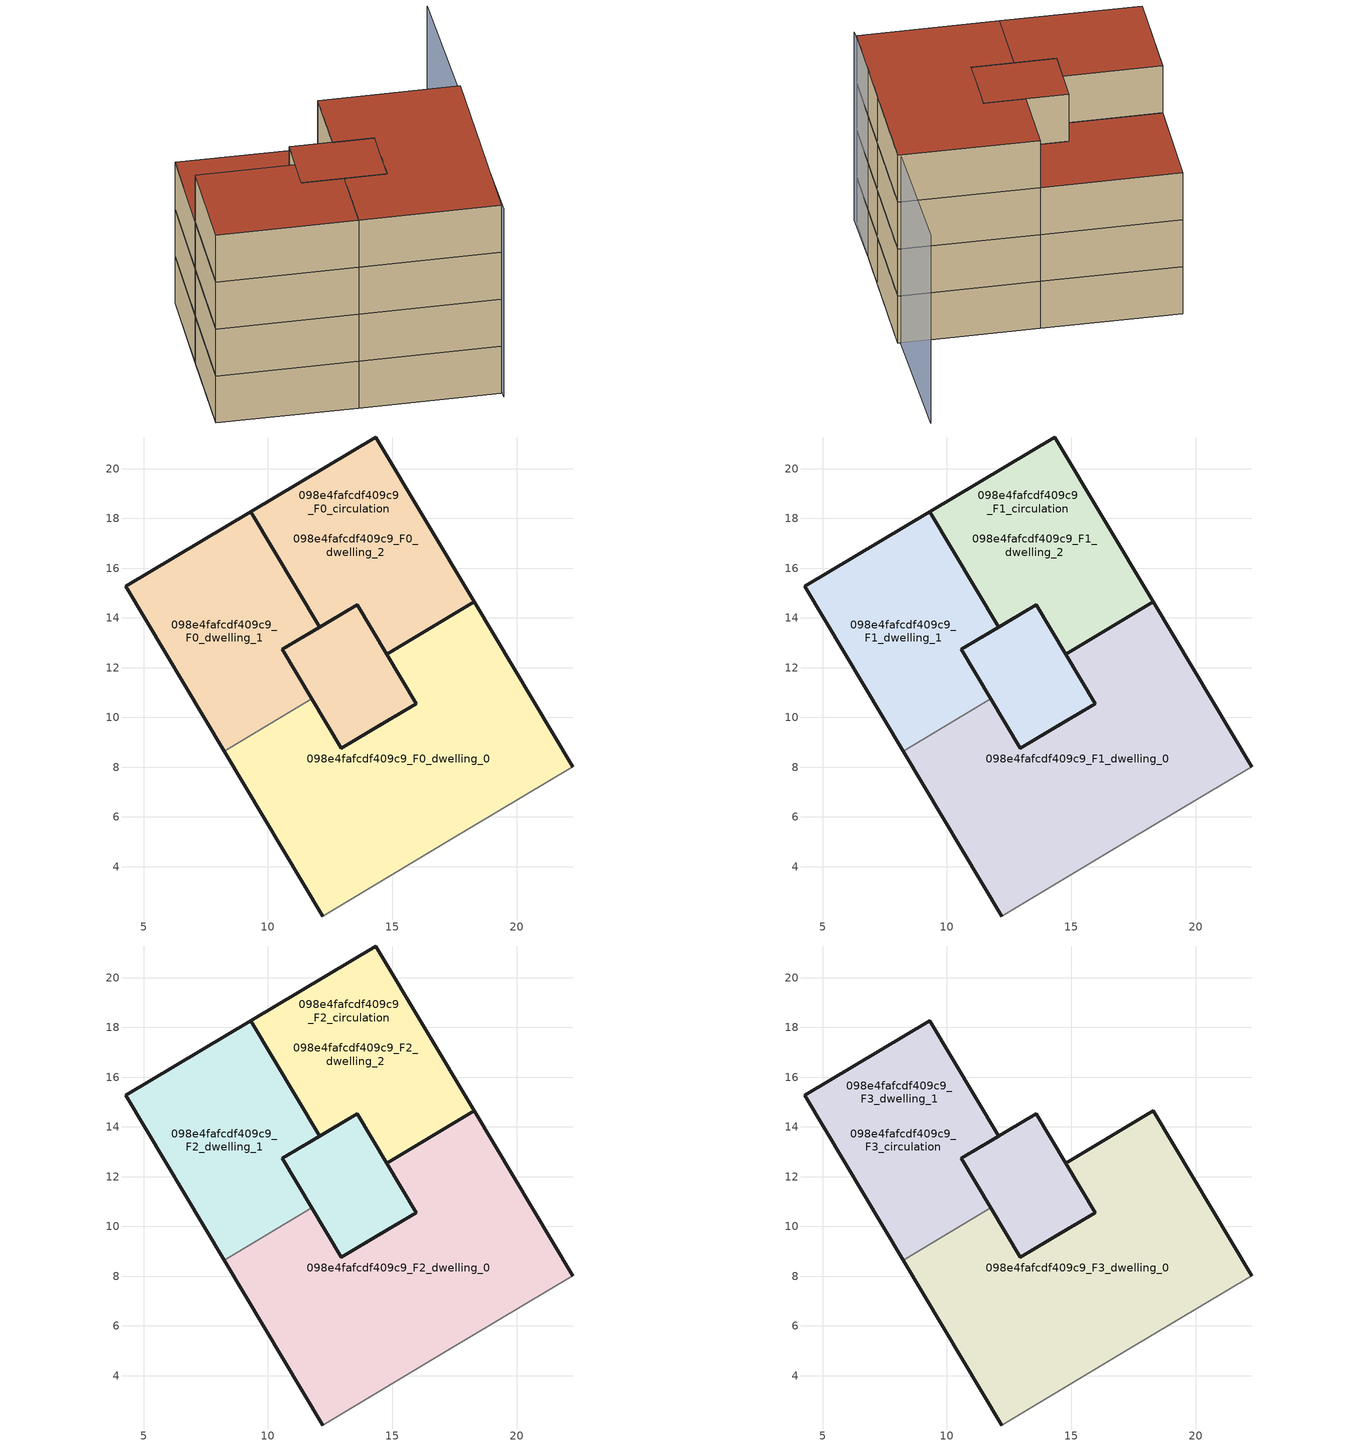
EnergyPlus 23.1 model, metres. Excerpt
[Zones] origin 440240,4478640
098e4fafcdf409c9_F0_dwelling_0
 floor ground (EU_floor_Construction): 18.29,14.64 22.25,8.02 17.23,5.02 12.21,2.02 8.25,8.65 11.76,10.75 12.95,8.76 14.45,9.66 15.96,10.56 14.77,12.54 z0
 wall outside (EU_wall_Construction): 8.25,8.65 12.21,2.02 / 22.25,8.02 18.29,14.64 14.77,12.54 15.96,10.56 14.45,9.66 12.95,8.76 11.76,10.75 z0:3
 wall adiabatic (EU_wall_Construction): 12.21,2.02 17.23,5.02 22.25,8.02 z0:3
 wall to 098e4fafcdf409c9_F0_dwelling_1 (EU_wall_Construction): 11.76,10.75 8.25,8.65 z0:3
098e4fafcdf409c9_F0_dwelling_1
 floor ground (EU_floor_Construction): 9.31,18.27 12.08,13.63 10.57,12.73 11.76,10.75 8.25,8.65 4.29,15.27 z0; 13.58,14.53 15.96,10.56 12.95,8.76 11.76,10.75 10.57,12.73 12.08,13.63 z0
 wall outside (EU_wall_Construction): 11.76,10.75 10.57,12.73 12.08,13.63 9.31,18.27 4.29,15.27 8.25,8.65 z0:3
098e4fafcdf409c9_F0_dwelling_2
 floor ground (EU_floor_Construction): 13.58,14.53 15.96,10.56 12.95,8.76 10.57,12.73 12.08,13.63 z0; 14.33,21.27 18.29,14.64 14.77,12.54 13.58,14.53 12.08,13.63 9.31,18.27 z0
 wall outside (EU_wall_Construction): 18.29,14.64 14.33,21.27 9.31,18.27 12.08,13.63 13.58,14.53 14.77,12.54 18.29,14.64 z0:3
098e4fafcdf409c9_F0_circulation
 floor ground (EU_floor_Construction): 9.31,18.27 12.08,13.63 10.57,12.73 11.76,10.75 8.25,8.65 4.29,15.27 z0; 13.58,14.53 15.96,10.56 12.95,8.76 11.76,10.75 10.57,12.73 12.08,13.63 z0; 14.33,21.27 18.29,14.64 14.77,12.54 13.58,14.53 12.08,13.63 9.31,18.27 z0
 wall outside (EU_wall_Construction): 13.58,14.53 10.57,12.73 12.95,8.76 15.96,10.56 13.58,14.53 z0:3
098e4fafcdf409c9_F1_dwelling_0
 floor to 098e4fafcdf409c9_F0_dwelling_0 (EU_floor_Construction): 18.29,14.64 22.25,8.02 17.23,5.02 12.21,2.02 8.25,8.65 11.76,10.75 12.95,8.76 14.45,9.66 15.96,10.56 14.77,12.54 z3
 wall outside (EU_wall_Construction): 8.25,8.65 12.21,2.02 / 22.25,8.02 18.29,14.64 14.77,12.54 15.96,10.56 14.45,9.66 12.95,8.76 11.76,10.75 z3:6
 wall adiabatic (EU_wall_Construction): 12.21,2.02 17.23,5.02 22.25,8.02 z3:6
 wall to 098e4fafcdf409c9_F1_dwelling_1 (EU_wall_Construction): 11.76,10.75 8.25,8.65 z3:6
098e4fafcdf409c9_F1_dwelling_1
 floor outside (EU_floor_Construction): 9.31,18.27 12.08,13.63 10.57,12.73 11.76,10.75 8.25,8.65 4.29,15.27 z3; 13.58,14.53 15.96,10.56 12.95,8.76 11.76,10.75 10.57,12.73 12.08,13.63 z3
 wall outside (EU_wall_Construction): 11.76,10.75 10.57,12.73 12.08,13.63 9.31,18.27 4.29,15.27 8.25,8.65 z3:6
098e4fafcdf409c9_F1_dwelling_2
 floor to 098e4fafcdf409c9_F0_dwelling_2 (EU_floor_Construction): 14.33,21.27 18.29,14.64 14.77,12.54 13.58,14.53 12.08,13.63 9.31,18.27 z3; 13.58,14.53 15.96,10.56 12.95,8.76 10.57,12.73 12.08,13.63 z3
 wall outside (EU_wall_Construction): 18.29,14.64 14.33,21.27 9.31,18.27 12.08,13.63 13.58,14.53 14.77,12.54 18.29,14.64 z3:6
098e4fafcdf409c9_F1_circulation
 floor outside (EU_floor_Construction): 14.33,21.27 18.29,14.64 14.77,12.54 13.58,14.53 12.08,13.63 9.31,18.27 z3
 floor to 098e4fafcdf409c9_F0_circulation (EU_floor_Construction): 13.58,14.53 15.96,10.56 12.95,8.76 11.76,10.75 10.57,12.73 12.08,13.63 z3; 9.31,18.27 12.08,13.63 10.57,12.73 11.76,10.75 8.25,8.65 4.29,15.27 z3
 wall outside (EU_wall_Construction): 13.58,14.53 10.57,12.73 12.95,8.76 15.96,10.56 13.58,14.53 z3:6
098e4fafcdf409c9_F2_dwelling_0
 floor to 098e4fafcdf409c9_F1_dwelling_0 (EU_floor_Construction): 18.29,14.64 22.25,8.02 17.23,5.02 12.21,2.02 8.25,8.65 11.76,10.75 12.95,8.76 14.45,9.66 15.96,10.56 14.77,12.54 z6
 wall outside (EU_wall_Construction): 8.25,8.65 12.21,2.02 / 22.25,8.02 18.29,14.64 14.77,12.54 15.96,10.56 14.45,9.66 12.95,8.76 11.76,10.75 z6:9
 wall adiabatic (EU_wall_Construction): 12.21,2.02 17.23,5.02 22.25,8.02 z6:9
 wall to 098e4fafcdf409c9_F2_dwelling_1 (EU_wall_Construction): 11.76,10.75 8.25,8.65 z6:9
098e4fafcdf409c9_F2_dwelling_1
 floor outside (EU_floor_Construction): 9.31,18.27 12.08,13.63 10.57,12.73 11.76,10.75 8.25,8.65 4.29,15.27 z6; 13.58,14.53 15.96,10.56 12.95,8.76 11.76,10.75 10.57,12.73 12.08,13.63 z6
 wall outside (EU_wall_Construction): 11.76,10.75 10.57,12.73 12.08,13.63 9.31,18.27 4.29,15.27 8.25,8.65 z6:9
098e4fafcdf409c9_F2_dwelling_2
 floor to 098e4fafcdf409c9_F1_dwelling_2 (EU_floor_Construction): 14.33,21.27 18.29,14.64 14.77,12.54 13.58,14.53 12.08,13.63 9.31,18.27 z6; 13.58,14.53 15.96,10.56 12.95,8.76 10.57,12.73 12.08,13.63 z6
 wall outside (EU_wall_Construction): 18.29,14.64 14.33,21.27 9.31,18.27 12.08,13.63 13.58,14.53 14.77,12.54 18.29,14.64 z6:9
 roof outside (EU_roof_Construction): 18.29,14.64 14.33,21.27 9.31,18.27 12.08,13.63 13.58,14.53 14.77,12.54 z9; 15.96,10.56 13.58,14.53 12.08,13.63 10.57,12.73 12.95,8.76 z9
098e4fafcdf409c9_F2_circulation
 floor outside (EU_floor_Construction): 14.33,21.27 18.29,14.64 14.77,12.54 13.58,14.53 12.08,13.63 9.31,18.27 z6
 floor to 098e4fafcdf409c9_F1_circulation (EU_floor_Construction): 13.58,14.53 15.96,10.56 12.95,8.76 11.76,10.75 10.57,12.73 12.08,13.63 z6; 9.31,18.27 12.08,13.63 10.57,12.73 11.76,10.75 8.25,8.65 4.29,15.27 z6
 wall outside (EU_wall_Construction): 13.58,14.53 10.57,12.73 12.95,8.76 15.96,10.56 13.58,14.53 z6:9
 roof outside (EU_floor_Construction): 18.29,14.64 14.33,21.27 9.31,18.27 12.08,13.63 13.58,14.53 14.77,12.54 z9
098e4fafcdf409c9_F3_dwelling_0
 floor to 098e4fafcdf409c9_F2_dwelling_0 (EU_floor_Construction): 18.29,14.64 22.25,8.02 17.23,5.02 12.21,2.02 8.25,8.65 11.76,10.75 12.95,8.76 14.45,9.66 15.96,10.56 14.77,12.54 z9
 wall outside (EU_wall_Construction): 8.25,8.65 12.21,2.02 / 22.25,8.02 18.29,14.64 14.77,12.54 15.96,10.56 14.45,9.66 12.95,8.76 11.76,10.75 z9:12
 wall adiabatic (EU_wall_Construction): 12.21,2.02 17.23,5.02 22.25,8.02 z9:12
 wall to 098e4fafcdf409c9_F3_dwelling_1 (EU_wall_Construction): 11.76,10.75 8.25,8.65 z9:12
 roof outside (EU_roof_Construction): 17.23,5.02 22.25,8.02 18.29,14.64 14.77,12.54 15.96,10.56 14.45,9.66 12.95,8.76 11.76,10.75 8.25,8.65 12.21,2.02 z12
098e4fafcdf409c9_F3_dwelling_1
 floor outside (EU_floor_Construction): 9.31,18.27 12.08,13.63 10.57,12.73 11.76,10.75 8.25,8.65 4.29,15.27 z9; 13.58,14.53 15.96,10.56 12.95,8.76 11.76,10.75 10.57,12.73 12.08,13.63 z9
 wall outside (EU_wall_Construction): 11.76,10.75 10.57,12.73 12.08,13.63 9.31,18.27 4.29,15.27 8.25,8.65 z9:12
 roof outside (EU_roof_Construction): 15.96,10.56 13.58,14.53 12.08,13.63 10.57,12.73 11.76,10.75 12.95,8.76 z12; 11.76,10.75 10.57,12.73 12.08,13.63 9.31,18.27 4.29,15.27 8.25,8.65 z12
098e4fafcdf409c9_F3_circulation
 floor to 098e4fafcdf409c9_F2_circulation (EU_floor_Construction): 13.58,14.53 15.96,10.56 12.95,8.76 11.76,10.75 10.57,12.73 12.08,13.63 z9; 9.31,18.27 12.08,13.63 10.57,12.73 11.76,10.75 8.25,8.65 4.29,15.27 z9
 wall outside (EU_wall_Construction): 13.58,14.53 10.57,12.73 12.95,8.76 15.96,10.56 13.58,14.53 z9:12
 roof outside (EU_roof_Construction): 15.96,10.56 13.58,14.53 12.08,13.63 10.57,12.73 11.76,10.75 12.95,8.76 z12; 11.76,10.75 10.57,12.73 12.08,13.63 9.31,18.27 4.29,15.27 8.25,8.65 z12
shading: 11.93,1.76 28.82,12.31 z0:12
[Building]
EU S2 Campaign: North Axis=0; Terrain=City; Solar Distribution=FullExterior
[Site:Location]
Madrid: Latitude=40.5; Longitude=-3.5; Time Zone=1; Elevation=609
[SizingPeriod:WeatherFileDays]
AnnualSizingPeriod: Begin Month=1; Begin Day of Month=1; End Month=12; End Day of Month=31; Day of Week for Start Day=Monday; Use Weather File Daylight Saving Period=No; Use Weather File Rain and Snow Indicators=No
[MATERIAL]
EU_InternalMass_Material: Roughness=MediumRough; Thickness=0.1; Conductivity=1; Density=1800; Specific Heat=900; Thermal Absorptance=0.9; Solar Absorptance=0.7; Visible Absorptance=0.7
[MATERIAL:NOMASS] Roughness=MediumRough; Thermal Absorptance=0.9; Solar Absorptance=0.7; Visible Absorptance=0.7
Name | Thermal Resistance
EU_wall_NoMass | 1.60022
EU_roof_NoMass | 1.57597
EU_floor_NoMass | 0.470652
[CONSTRUCTION]
EU_wall_Construction: EU_wall_NoMass
EU_roof_Construction: EU_roof_NoMass
EU_floor_Construction: EU_floor_NoMass
EU_InternalMass_Construction: EU_InternalMass_Material
[ZONE] Type=1; Multiplier=1; Ceiling Height=autocalculate; Floor Area=autocalculate; Part of Total Floor Area=Yes
Name | Volume
098e4fafcdf409c9_F0_dwelling_0; 098e4fafcdf409c9_F1_dwelling_0; 098e4fafcdf409c9_F2_dwelling_0; 098e4fafcdf409c9_F3_dwelling_0 | 246.458
098e4fafcdf409c9_F0_dwelling_1; 098e4fafcdf409c9_F1_dwelling_1; 098e4fafcdf409c9_F2_dwelling_1; 098e4fafcdf409c9_F3_dwelling_1 | 171.98
098e4fafcdf409c9_F0_dwelling_2; 098e4fafcdf409c9_F1_dwelling_2; 098e4fafcdf409c9_F2_dwelling_2 | 171.979
098e4fafcdf409c9_F0_circulation | 295.209
098e4fafcdf409c9_F1_circulation; 098e4fafcdf409c9_F2_circulation | 295.21
098e4fafcdf409c9_F3_circulation | 171.981
[INTERNALMASS] Construction=EU_InternalMass_Construction
Name | Zone or ZoneList | Surface Area
098e4fafcdf409c9_F0_dwelling_0_EU_InternalMass | 098e4fafcdf409c9_F0_dwelling_0 | 82.1528
098e4fafcdf409c9_F0_dwelling_1_EU_InternalMass | 098e4fafcdf409c9_F0_dwelling_1 | 41.0764
098e4fafcdf409c9_F0_dwelling_2_EU_InternalMass | 098e4fafcdf409c9_F0_dwelling_2 | 41.0764
098e4fafcdf409c9_F1_dwelling_0_EU_InternalMass | 098e4fafcdf409c9_F1_dwelling_0 | 82.1528
098e4fafcdf409c9_F1_dwelling_1_EU_InternalMass | 098e4fafcdf409c9_F1_dwelling_1 | 41.0764
098e4fafcdf409c9_F1_dwelling_2_EU_InternalMass | 098e4fafcdf409c9_F1_dwelling_2 | 41.0764
098e4fafcdf409c9_F2_dwelling_0_EU_InternalMass | 098e4fafcdf409c9_F2_dwelling_0 | 82.1528
098e4fafcdf409c9_F2_dwelling_1_EU_InternalMass | 098e4fafcdf409c9_F2_dwelling_1 | 41.0764
098e4fafcdf409c9_F2_dwelling_2_EU_InternalMass | 098e4fafcdf409c9_F2_dwelling_2 | 41.0764
098e4fafcdf409c9_F3_dwelling_0_EU_InternalMass | 098e4fafcdf409c9_F3_dwelling_0 | 82.1528
098e4fafcdf409c9_F3_dwelling_1_EU_InternalMass | 098e4fafcdf409c9_F3_dwelling_1 | 82.1528
[OTHEREQUIPMENT] Fuel Type=Electricity; Design Level Calculation Method=Watts/Area; Power per Zone Floor Area=1; Fraction Latent=0; Fraction Radiant=0; Fraction Lost=0; Carbon Dioxide Generation Rate=0; EndUse Subcategory=EU_Step8_InternalGains
Name | Zone or ZoneList or Space or SpaceList | Schedule
EU_Step8_InternalGain_098e4fafcdf409c9_F0_dwelling_0_f000 | 098e4fafcdf409c9_F0_dwelling_0 | EU_Step8_GainSchedule_098e4fafcdf409c9_F0_dwelling_0_f000
EU_Step8_InternalGain_098e4fafcdf409c9_F0_dwelling_1_f000 | 098e4fafcdf409c9_F0_dwelling_1 | EU_Step8_GainSchedule_098e4fafcdf409c9_F0_dwelling_1_f000
EU_Step8_InternalGain_098e4fafcdf409c9_F0_dwelling_2_f000 | 098e4fafcdf409c9_F0_dwelling_2 | EU_Step8_GainSchedule_098e4fafcdf409c9_F0_dwelling_2_f000
EU_Step8_InternalGain_098e4fafcdf409c9_F1_dwelling_0_f000 | 098e4fafcdf409c9_F1_dwelling_0 | EU_Step8_GainSchedule_098e4fafcdf409c9_F1_dwelling_0_f000
EU_Step8_InternalGain_098e4fafcdf409c9_F1_dwelling_1_f000 | 098e4fafcdf409c9_F1_dwelling_1 | EU_Step8_GainSchedule_098e4fafcdf409c9_F1_dwelling_1_f000
EU_Step8_InternalGain_098e4fafcdf409c9_F1_dwelling_2_f000 | 098e4fafcdf409c9_F1_dwelling_2 | EU_Step8_GainSchedule_098e4fafcdf409c9_F1_dwelling_2_f000
EU_Step8_InternalGain_098e4fafcdf409c9_F2_dwelling_0_f000 | 098e4fafcdf409c9_F2_dwelling_0 | EU_Step8_GainSchedule_098e4fafcdf409c9_F2_dwelling_0_f000
EU_Step8_InternalGain_098e4fafcdf409c9_F2_dwelling_1_f000 | 098e4fafcdf409c9_F2_dwelling_1 | EU_Step8_GainSchedule_098e4fafcdf409c9_F2_dwelling_1_f000
EU_Step8_InternalGain_098e4fafcdf409c9_F2_dwelling_2_f000 | 098e4fafcdf409c9_F2_dwelling_2 | EU_Step8_GainSchedule_098e4fafcdf409c9_F2_dwelling_2_f000
EU_Step8_InternalGain_098e4fafcdf409c9_F3_dwelling_0_f000 | 098e4fafcdf409c9_F3_dwelling_0 | EU_Step8_GainSchedule_098e4fafcdf409c9_F3_dwelling_0_f000
EU_Step8_InternalGain_098e4fafcdf409c9_F3_dwelling_1_f000 | 098e4fafcdf409c9_F3_dwelling_1 | EU_Step8_GainSchedule_098e4fafcdf409c9_F3_dwelling_1_f000
[ZONEINFILTRATION:DESIGNFLOWRATE] Schedule=EU_AlwaysOn; Design Flow Rate Calculation Method=Flow/Area; Flow Rate per Floor Area=0.0005; Constant Term Coefficient=1; Temperature Term Coefficient=0; Velocity Term Coefficient=0; Velocity Squared Term Coefficient=0
Name | Zone or ZoneList or Space or SpaceList
EU_Circulation_Infiltration_098e4fafcdf409c9_F0_circulation | 098e4fafcdf409c9_F0_circulation
EU_Circulation_Infiltration_098e4fafcdf409c9_F1_circulation | 098e4fafcdf409c9_F1_circulation
EU_Circulation_Infiltration_098e4fafcdf409c9_F2_circulation | 098e4fafcdf409c9_F2_circulation
EU_Circulation_Infiltration_098e4fafcdf409c9_F3_circulation | 098e4fafcdf409c9_F3_circulation
[ZONEVENTILATION:DESIGNFLOWRATE] Schedule=EU_AlwaysOn; Design Flow Rate Calculation Method=AirChanges/Hour; Air Changes per Hour=0.480704; Ventilation Type=Natural; Fan Pressure Rise=0; Fan Total Efficiency=1; Constant Term Coefficient=1; Temperature Term Coefficient=0; Velocity Term Coefficient=0; Velocity Squared Term Coefficient=0; Minimum Indoor Temperature=-100; Maximum Indoor Temperature=100; Delta Temperature=-100; Minimum Outdoor Temperature=-100; Maximum Outdoor Temperature=100; Maximum Wind Speed=40
Name | Zone or ZoneList or Space or SpaceList
EU_ConstantAir_098e4fafcdf409c9_F0_dwelling_0 | 098e4fafcdf409c9_F0_dwelling_0
EU_ConstantAir_098e4fafcdf409c9_F0_dwelling_1 | 098e4fafcdf409c9_F0_dwelling_1
EU_ConstantAir_098e4fafcdf409c9_F0_dwelling_2 | 098e4fafcdf409c9_F0_dwelling_2
EU_ConstantAir_098e4fafcdf409c9_F1_dwelling_0 | 098e4fafcdf409c9_F1_dwelling_0
EU_ConstantAir_098e4fafcdf409c9_F1_dwelling_1 | 098e4fafcdf409c9_F1_dwelling_1
EU_ConstantAir_098e4fafcdf409c9_F1_dwelling_2 | 098e4fafcdf409c9_F1_dwelling_2
EU_ConstantAir_098e4fafcdf409c9_F2_dwelling_0 | 098e4fafcdf409c9_F2_dwelling_0
EU_ConstantAir_098e4fafcdf409c9_F2_dwelling_1 | 098e4fafcdf409c9_F2_dwelling_1
EU_ConstantAir_098e4fafcdf409c9_F2_dwelling_2 | 098e4fafcdf409c9_F2_dwelling_2
EU_ConstantAir_098e4fafcdf409c9_F3_dwelling_0 | 098e4fafcdf409c9_F3_dwelling_0
EU_ConstantAir_098e4fafcdf409c9_F3_dwelling_1 | 098e4fafcdf409c9_F3_dwelling_1
[HVACTEMPLATE:THERMOSTAT] Constant Heating Setpoint=20; Constant Cooling Setpoint=50
EU_HeatOnly_098e4fafcdf409c9_F0_dwelling_0; EU_HeatOnly_098e4fafcdf409c9_F0_dwelling_1; EU_HeatOnly_098e4fafcdf409c9_F0_dwelling_2; EU_HeatOnly_098e4fafcdf409c9_F1_dwelling_0; EU_HeatOnly_098e4fafcdf409c9_F1_dwelling_1; EU_HeatOnly_098e4fafcdf409c9_F1_dwelling_2; EU_HeatOnly_098e4fafcdf409c9_F2_dwelling_0; EU_HeatOnly_098e4fafcdf409c9_F2_dwelling_1; EU_HeatOnly_098e4fafcdf409c9_F2_dwelling_2; EU_HeatOnly_098e4fafcdf409c9_F3_dwelling_0; EU_HeatOnly_098e4fafcdf409c9_F3_dwelling_1
[HVACTEMPLATE:ZONE:IDEALLOADSAIRSYSTEM] System Availability Schedule=EU_AlwaysOn; Maximum Heating Supply Air Temperature=50; Minimum Cooling Supply Air Temperature=13; Maximum Heating Supply Air Humidity Ratio=0.0156; Minimum Cooling Supply Air Humidity Ratio=0.0077; Heating Limit=NoLimit; Cooling Limit=NoLimit; Heating Availability Schedule=EU_AlwaysOn; Cooling Availability Schedule=EU_CoolingOff; Dehumidification Control Type=ConstantSensibleHeatRatio; Cooling Sensible Heat Ratio=0.7; Dehumidification Setpoint=60; Humidification Control Type=None; Humidification Setpoint=30; Outdoor Air Method=None; Outdoor Air Flow Rate per Person=0.00944; Outdoor Air Flow Rate per Zone Floor Area=0; Outdoor Air Flow Rate per Zone=0; Demand Controlled Ventilation Type=None; Outdoor Air Economizer Type=NoEconomizer; Heat Recovery Type=None; Sensible Heat Recovery Effectiveness=0.7; Latent Heat Recovery Effectiveness=0.65
Name | Template Thermostat
098e4fafcdf409c9_F0_dwelling_0 | EU_HeatOnly_098e4fafcdf409c9_F0_dwelling_0
098e4fafcdf409c9_F0_dwelling_1 | EU_HeatOnly_098e4fafcdf409c9_F0_dwelling_1
098e4fafcdf409c9_F0_dwelling_2 | EU_HeatOnly_098e4fafcdf409c9_F0_dwelling_2
098e4fafcdf409c9_F1_dwelling_0 | EU_HeatOnly_098e4fafcdf409c9_F1_dwelling_0
098e4fafcdf409c9_F1_dwelling_1 | EU_HeatOnly_098e4fafcdf409c9_F1_dwelling_1
098e4fafcdf409c9_F1_dwelling_2 | EU_HeatOnly_098e4fafcdf409c9_F1_dwelling_2
098e4fafcdf409c9_F2_dwelling_0 | EU_HeatOnly_098e4fafcdf409c9_F2_dwelling_0
098e4fafcdf409c9_F2_dwelling_1 | EU_HeatOnly_098e4fafcdf409c9_F2_dwelling_1
098e4fafcdf409c9_F2_dwelling_2 | EU_HeatOnly_098e4fafcdf409c9_F2_dwelling_2
098e4fafcdf409c9_F3_dwelling_0 | EU_HeatOnly_098e4fafcdf409c9_F3_dwelling_0
098e4fafcdf409c9_F3_dwelling_1 | EU_HeatOnly_098e4fafcdf409c9_F3_dwelling_1
[SIZING:ZONE] Zone Cooling Design Supply Air Temperature Input Method=SupplyAirTemperature; Zone Cooling Design Supply Air Temperature=13; Zone Heating Design Supply Air Temperature Input Method=SupplyAirTemperature; Zone Heating Design Supply Air Temperature=50; Zone Cooling Design Supply Air Humidity Ratio=0.008; Zone Heating Design Supply Air Humidity Ratio=0.008; Cooling Design Air Flow Method=DesignDay; Cooling Design Air Flow Rate=0; Cooling Minimum Air Flow per Zone Floor Area=0.000762; Cooling Minimum Air Flow=0; Cooling Minimum Air Flow Fraction=0.2; Heating Design Air Flow Method=DesignDay; Heating Design Air Flow Rate=0; Heating Maximum Air Flow per Zone Floor Area=0.002032; Heating Maximum Air Flow=0.141576; Heating Maximum Air Flow Fraction=0.3; Account for Dedicated Outdoor Air System=No; Dedicated Outdoor Air System Control Strategy=NeutralSupplyAir; Dedicated Outdoor Air Low Setpoint Temperature for Design=autosize; Dedicated Outdoor Air High Setpoint Temperature for Design=autosize; Zone Load Sizing Method=Sensible Load Only No Latent Load; Zone Latent Cooling Design Supply Air Humidity Ratio Input Method=HumidityRatioDifference; Zone Cooling Design Supply Air Humidity Ratio Difference=0.005; Zone Latent Heating Design Supply Air Humidity Ratio Input Method=HumidityRatioDifference; Zone Humidification Design Supply Air Humidity Ratio Difference=0.005
098e4fafcdf409c9_F0_dwelling_0; 098e4fafcdf409c9_F0_dwelling_1; 098e4fafcdf409c9_F0_dwelling_2; 098e4fafcdf409c9_F1_dwelling_0; 098e4fafcdf409c9_F1_dwelling_1; 098e4fafcdf409c9_F1_dwelling_2; 098e4fafcdf409c9_F2_dwelling_0; 098e4fafcdf409c9_F2_dwelling_1; 098e4fafcdf409c9_F2_dwelling_2; 098e4fafcdf409c9_F3_dwelling_0; 098e4fafcdf409c9_F3_dwelling_1
[SCHEDULE:CONSTANT]
Name | Hourly Value
EU_AlwaysOn | 1
EU_CoolingOff | 0
[SCHEDULE:FILE] Column Number=1; Rows to Skip at Top=0; Number of Hours of Data=8760; Column Separator=Comma; Interpolate to Timestep=No; Minutes per Item=60; Adjust Schedule for Daylight Savings=Yes
Name | File
EU_Step8_GainSchedule_098e4fafcdf409c9_F0_dwelling_0_f000 | ../../schedules/098e4fafcdf409c9/098e4fafcdf409c9_F0_dwelling_0_f000_gain.csv
EU_Step8_GainSchedule_098e4fafcdf409c9_F0_dwelling_1_f000 | ../../schedules/098e4fafcdf409c9/098e4fafcdf409c9_F0_dwelling_1_f000_gain.csv
EU_Step8_GainSchedule_098e4fafcdf409c9_F0_dwelling_2_f000 | ../../schedules/098e4fafcdf409c9/098e4fafcdf409c9_F0_dwelling_2_f000_gain.csv
EU_Step8_GainSchedule_098e4fafcdf409c9_F1_dwelling_0_f000 | ../../schedules/098e4fafcdf409c9/098e4fafcdf409c9_F1_dwelling_0_f000_gain.csv
EU_Step8_GainSchedule_098e4fafcdf409c9_F1_dwelling_1_f000 | ../../schedules/098e4fafcdf409c9/098e4fafcdf409c9_F1_dwelling_1_f000_gain.csv
EU_Step8_GainSchedule_098e4fafcdf409c9_F1_dwelling_2_f000 | ../../schedules/098e4fafcdf409c9/098e4fafcdf409c9_F1_dwelling_2_f000_gain.csv
EU_Step8_GainSchedule_098e4fafcdf409c9_F2_dwelling_0_f000 | ../../schedules/098e4fafcdf409c9/098e4fafcdf409c9_F2_dwelling_0_f000_gain.csv
EU_Step8_GainSchedule_098e4fafcdf409c9_F2_dwelling_1_f000 | ../../schedules/098e4fafcdf409c9/098e4fafcdf409c9_F2_dwelling_1_f000_gain.csv
EU_Step8_GainSchedule_098e4fafcdf409c9_F2_dwelling_2_f000 | ../../schedules/098e4fafcdf409c9/098e4fafcdf409c9_F2_dwelling_2_f000_gain.csv
EU_Step8_GainSchedule_098e4fafcdf409c9_F3_dwelling_0_f000 | ../../schedules/098e4fafcdf409c9/098e4fafcdf409c9_F3_dwelling_0_f000_gain.csv
EU_Step8_GainSchedule_098e4fafcdf409c9_F3_dwelling_1_f000 | ../../schedules/098e4fafcdf409c9/098e4fafcdf409c9_F3_dwelling_1_f000_gain.csv
